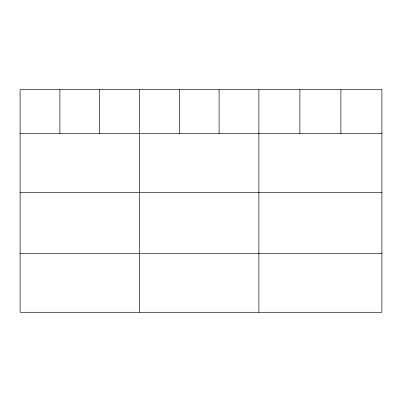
<?xml version="1.0" encoding="UTF-8"?>
<svg xmlns="http://www.w3.org/2000/svg" width="402" height="402" viewBox="0 0 402 402"><rect width="100%" height="100%" fill="white"/><g stroke="black" fill="none" stroke-linecap="round" stroke-linejoin="round"><path stroke-width="0.6" d="M20.1 133.59L381.9 133.59M20.1 192.558L381.9 192.558M20.1 253.315L381.9 253.315M340.896 89.716L340.896 133.59M299.892 89.716L299.892 133.59M258.888 89.716L258.888 312.284M219.09 89.716L219.09 133.59M179.292 89.716L179.292 133.59M139.494 89.716L139.494 312.284M99.696 89.716L99.696 133.59M59.898 89.716L59.898 133.59M381.9 89.716L20.1 89.716L20.1 312.284L381.9 312.284L381.9 89.716"/></g></svg>
